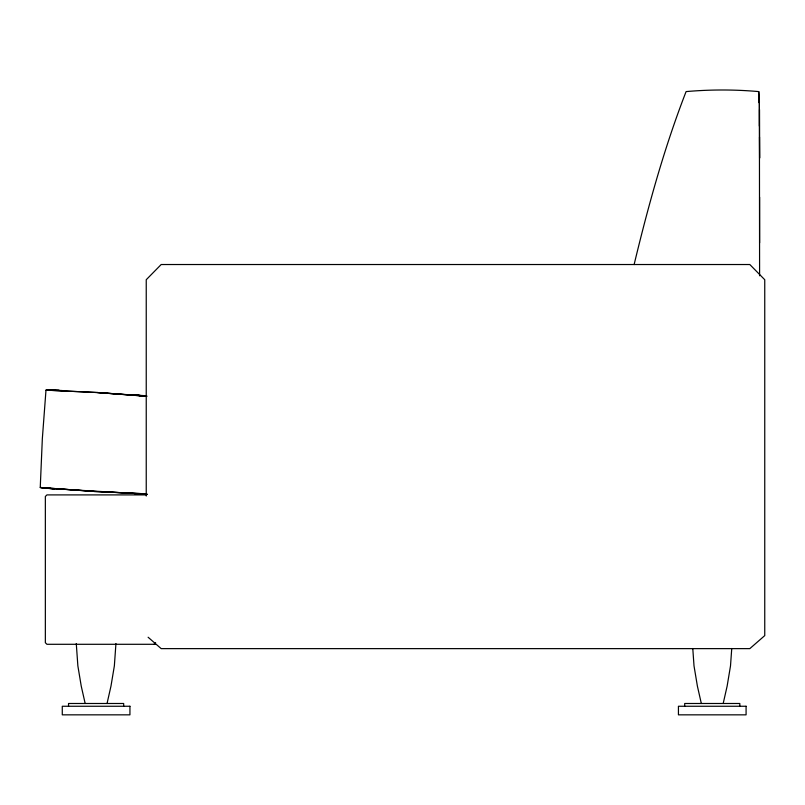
<?xml version="1.0" encoding="UTF-8"?>
<svg xmlns="http://www.w3.org/2000/svg" width="805" height="805" viewBox="0 0 805 805"><rect width="100%" height="100%" fill="white"/><g stroke="black" fill="none" stroke-linecap="round" stroke-linejoin="round"><path stroke-width="1.21" d="M759.387 102.114L758.753 91.599C734.673 89.446 710.181 89.476 686.091 91.589C664.266 147.768 648.206 206 634.119 264.553M759.598 242.899L759.598 197.155M115.94 643.527L114.36 665.876L110.979 686.102L107.045 703.49M731.745 648.498L730.507 665.876L727.136 686.102L723.192 703.49M154.057 644.292L155.627 642.712M47.002 390.194L59.268 390.365L45.986 390.133L97.455 392.538L146.379 396.231L97.455 392.538L45.986 390.133L42.333 438.765L40.25 487.498L94.457 491.473L146.56 493.888M41.266 487.558L54.177 488.907L40.25 487.498L94.457 491.473L146.641 493.837M146.389 494.904L46.932 494.904L45.352 496.484L45.352 642.712L46.932 644.292L155.627 644.292M146.57 493.807L134.777 493.656L139.436 493.737M53.372 390.143L62.196 390.536M141.066 493.868L47.898 488.383M136.065 493.727L147.466 494.411M146.731 395.788L136.85 395.185L146.591 396.261M97.455 392.538L141.489 395.637L132.694 394.943M135.612 395.114L140.493 395.647M144.155 396.06L146.591 396.332M144.648 396.05L146.762 396.322M148.11 637.238L161.181 648.629L749.817 648.629L764.75 635.608L764.75 279.727L749.817 264.523L161.181 264.523L146.238 279.727L146.238 496.021M701.326 703.49L697.392 686.102L694.011 665.876L692.783 648.498M85.169 703.49L81.235 686.102L77.864 665.876L76.274 643.527M759.397 102.316L759.387 99.83L759.598 275.773M758.753 91.599L759.155 102.758M759.387 99.83L759.417 102.265M759.518 109.561L759.598 158.142L759.518 137.051M759.387 101.249L759.387 126.103M739.825 706.257L739.825 703.49L684.693 703.49L684.693 706.257M123.678 706.257L123.678 703.49L68.536 703.49L68.536 706.257M129.937 706.257L62.277 706.257L62.277 714.84L129.937 714.84L129.937 706.257M746.084 706.257L678.434 706.257L678.434 714.84L746.084 714.84L746.084 706.257"/></g></svg>
